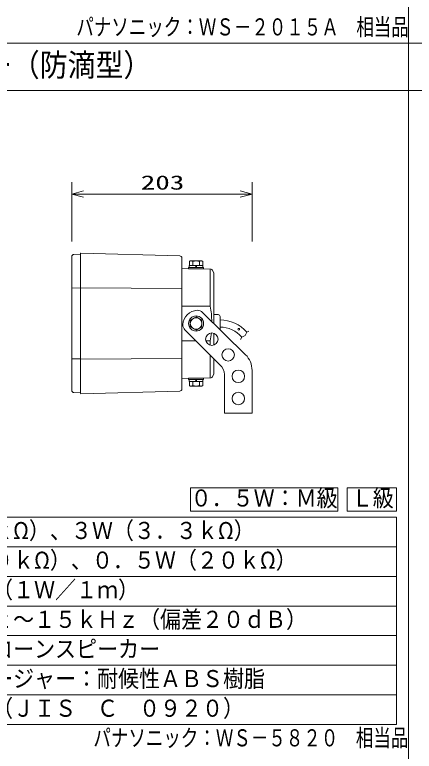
# Model space of a CAD drawing. Units: millimetres, scale not verified. Extents: x -811 to 811, y -280 to 280.
# Drawn here: x 86.1 to 153.6, y 2 to 126.3 of the extents above; entities that cross this region are included whole.
import ezdxf
from ezdxf.enums import TextEntityAlignment as Align

# ---------------------------------------------------------------- set-up
doc = ezdxf.new("R2010")
doc.units = ezdxf.units.MM
doc.header["$LTSCALE"] = 2
for name, color, linetype, lineweight in [('0-0_WAKU', 4, 'Continuous', 9), ('0-1_MOJI1', 7, 'Continuous', 9), ('0-5_WAKU-M', 7, 'Continuous', 9), ('0-7_0', 7, 'Continuous', 9), ('0-8_SUNPO', 7, 'Continuous', 9), ('0-9_GAIKEI', 4, 'Continuous', 9)]:
    doc.layers.add(name, color=color, linetype=linetype, lineweight=lineweight)
doc.layers.add('0-3_相当品', color=4, linetype='Continuous')
doc.styles.add('ＭＳ ゴシック', font='')
doc.styles.get('ＭＳ ゴシック').set_extended_font_data('MS Gothic')

# ---------------------------------------------------------------- blocks, each defined once
blk = doc.blocks.new('_OPEN30')
at = {"layer": '0-7_0'}
blk.add_line((0, 0), (-2, 0), dxfattribs=at)
blk.add_lwpolyline([(-2, 0.536), (0, 0), (-2, -0.536)], dxfattribs=at)

msp = doc.modelspace()

# ---------------------------------------------------------------- linework, layer by layer
at = {"layer": '0-0_WAKU', "color": 3}
for p, q in [((25.595, 41.536), (150.595, 41.536)), ((150.595, 41.536), (150.595, 6.536)), ((25.595, 6.536), (150.595, 6.536))]:
    msp.add_line(p, q, dxfattribs=at)
at = {"layer": '0-0_WAKU'}
for p, q in [((25.595, 36.536), (150.595, 36.536)), ((25.595, 31.536), (150.595, 31.536)), ((25.595, 26.536), (150.595, 26.536)), ((25.595, 21.536), (150.595, 21.536)), ((25.595, 16.536), (150.595, 16.536)), ((25.595, 11.536), (150.595, 11.536))]:
    msp.add_line(p, q, dxfattribs=at)
at = {"layer": '0-1_MOJI1'}
for points in [[(115.784, 46.503), (140.661, 46.503), (140.661, 42.536), (115.784, 42.536)], [(142.274, 46.503), (150.595, 46.503), (150.595, 42.536), (142.274, 42.536)]]:
    msp.add_lwpolyline(points, close=True, dxfattribs=at)
at = {"layer": '0-5_WAKU-M'}
for p, q in [((152.595, 241.536), (152.595, -238.464)), ((23.595, 121.536), (797.595, 121.536)), ((23.595, 113.536), (797.595, 113.536))]:
    msp.add_line(p, q, dxfattribs=at)
at = {"layer": '0-8_SUNPO'}
for p, q in [((95.742, 88.064), (95.742, 98.064)), ((126.192, 88.064), (126.192, 98.064)), ((97.742, 96.064), (124.192, 96.064))]:
    msp.add_line(p, q, dxfattribs=at)
at = {"layer": '0-9_GAIKEI', "color": 7}
for p, q in [((96.107, 85.893), (97.212, 85.922)), ((97.212, 74.23), (97.212, 86.003)), ((97.288, 86.078), (113.976, 85.641)), ((95.742, 74.23), (95.742, 85.518)), ((114.342, 83.512), (114.342, 85.266)), ((115.748, 84.789), (115.616, 84.72)), ((115.616, 83.994), (115.616, 84.72)), ((116.742, 84.789), (115.748, 84.789)), ((116.742, 84.789), (115.748, 84.789)), ((116.179, 83.994), (116.179, 84.72)), ((117.735, 84.789), (116.742, 84.789)), ((117.304, 83.994), (117.304, 84.72)), ((117.867, 84.72), (117.735, 84.789)), ((117.867, 84.72), (117.867, 83.994)), ((114.342, 83.512), (114.342, 64.947)), ((116.097, 83.466), (114.342, 83.512)), ((115.467, 83.694), (115.467, 83.454)), ((118.017, 83.694), (115.467, 83.694)), ((118.017, 83.694), (115.467, 83.694)), ((115.467, 83.454), (118.017, 83.454)), ((115.587, 83.694), (115.587, 83.994)), ((117.897, 83.994), (115.587, 83.994)), ((116.624, 83.694), (115.587, 83.694)), ((117.387, 83.432), (116.097, 83.466)), ((116.704, 83.994), (116.624, 83.694)), ((116.859, 83.994), (116.779, 83.694)), ((116.779, 83.694), (117.897, 83.694)), ((119.314, 83.382), (117.387, 83.432)), ((117.897, 83.694), (117.897, 83.994)), ((118.017, 83.454), (118.017, 83.694)), ((119.142, 83.386), (119.142, 77.137)), ((119.441, 83.306), (119.742, 82.78)), ((119.742, 82.78), (119.742, 75.49)), ((97.242, 80.222), (95.742, 80.209)), ((97.212, 80.276), (114.342, 80.12)), ((114.342, 77.155), (119.142, 77.137)), ((117.833, 76.108), (125.093, 68.964)), ((116.742, 75.355), (115.767, 74.792)), ((115.767, 74.792), (115.767, 73.667)), ((117.717, 74.792), (116.742, 75.355)), ((117.717, 73.667), (117.717, 74.792)), ((119.742, 75.73), (120.492, 75.73)), ((119.742, 75.49), (119.742, 74.23)), ((120.792, 75.43), (120.792, 73.149)), ((95.742, 62.941), (95.742, 74.23)), ((97.212, 74.23), (97.212, 62.457)), ((119.742, 74.23), (119.742, 74.199)), ((114.863, 73.138), (120.766, 67.235)), ((116.688, 71.313), (114.342, 71.304)), ((119.142, 68.86), (119.142, 65.073)), ((95.742, 68.25), (97.242, 68.237)), ((114.342, 68.339), (97.212, 68.183)), ((119.742, 68.26), (119.742, 65.68)), ((126.192, 59.08), (126.192, 66.312)), ((114.342, 64.947), (116.097, 64.993)), ((114.342, 63.193), (114.342, 64.947)), ((115.467, 65.005), (115.467, 64.765)), ((118.017, 65.005), (115.467, 65.005)), ((115.467, 64.765), (118.017, 64.765)), ((115.467, 64.765), (118.017, 64.765)), ((115.587, 64.765), (116.624, 64.765)), ((115.587, 64.465), (115.587, 64.765)), ((116.097, 64.993), (117.387, 65.027)), ((116.624, 64.465), (116.704, 64.765)), ((116.779, 64.465), (116.859, 64.765)), ((117.897, 64.765), (116.779, 64.765)), ((117.387, 65.027), (119.314, 65.077)), ((117.897, 64.465), (117.897, 64.765)), ((118.017, 64.765), (118.017, 65.005)), ((119.742, 65.68), (119.441, 65.153)), ((121.542, 65.644), (121.542, 59.08)), ((115.587, 64.465), (117.897, 64.465)), ((115.616, 63.74), (115.616, 64.465)), ((115.748, 63.67), (116.742, 63.67)), ((116.179, 63.74), (116.179, 64.465)), ((116.742, 63.67), (117.735, 63.67)), ((117.304, 63.74), (117.304, 64.465)), ((117.735, 63.67), (117.867, 63.74)), ((117.867, 64.465), (117.867, 63.74)), ((97.212, 62.537), (96.107, 62.566)), ((113.976, 62.819), (97.288, 62.382)), ((121.542, 59.08), (126.192, 59.08))]:
    msp.add_line(p, q, dxfattribs=at)
at = {"layer": '0-9_GAIKEI'}
for p, q in [((119.742, 72.568), (119.742, 70.587)), ((124.447, 71.908), (125.032, 72.193)), ((125.032, 72.193), (125.301, 72.761)), ((125.301, 72.761), (125.648, 72.917)), ((119.142, 71.322), (118.375, 71.32)), ((119.142, 71.322), (119.142, 70.558)), ((124.266, 71.536), (124.447, 71.908))]:
    msp.add_line(p, q, dxfattribs=at)
at = {"layer": '0-9_GAIKEI', "color": 7}
for points in [[(115.767, 73.667), (116.742, 73.104), (117.717, 73.667)], [(115.616, 63.74), (115.748, 63.67), (116.742, 63.67)]]:
    msp.add_lwpolyline(points, dxfattribs=at)
at = {"layer": '0-9_GAIKEI'}
for centre, radius in [((116.742, 74.23), 1.275), ((123.947, 73.262), 0.15), ((119.393, 71.578), 1.05), ((122.161, 68.926), 1.05), ((123.867, 65.316), 1.05), ((123.867, 61.566), 1.05)]:
    msp.add_circle(centre, radius, dxfattribs=at)
at = {"layer": '0-9_GAIKEI', "color": 7}
msp.add_circle((116.742, 74.23), 0.975, dxfattribs=at)
for centre, radius, start, end in [((96.117, 85.518), 0.375, 91.5, 180), ((97.287, 86.003), 0.075, 88.5, 180), ((113.967, 85.266), 0.375, 0, 88.5), ((115.897, 84.185), 0.604, 62.21033, 117.78967), ((116.742, 82.479), 2.31, 75.89783, 104.10217), ((117.586, 84.185), 0.604, 62.21033, 117.78967), ((119.31, 83.232), 0.15, 29.74488, 88.5), ((102.838, 74.23), 16.561, 1.09235, 10.10992), ((117.06, 73.911), 2.55, 93.18969, 135), ((116.985, 75.259), 1.2, 45, 93.18969), ((117.06, 73.911), 2.55, 135, 176.81031), ((120.492, 75.43), 0.3, 0, 90), ((120.797, 68.891), 5.938, 40.66575, 90.05272), ((115.712, 73.986), 1.2, 176.81031, 225), ((120.797, 68.899), 4.731, 39.50151, 90.06976), ((122.442, 66.312), 3.75, 0, 45), ((119.176, 65.476), 2.372, 4.0692, 47.88552), ((119.31, 65.227), 0.15, 271.5, 330.25512), ((115.897, 64.274), 0.604, 242.21033, 297.78967), ((116.742, 65.98), 2.31, 255.89783, 284.10217), ((117.586, 64.274), 0.604, 242.21033, 297.78967), ((96.117, 62.941), 0.375, 180, 268.5), ((97.287, 62.457), 0.075, 180, 271.5), ((113.967, 63.193), 0.375, 271.5, 0)]:
    msp.add_arc(centre, radius, start, end, dxfattribs=at)
at = {"layer": '0-9_GAIKEI'}
msp.add_arc((102.838, 74.23), 16.561, 349.89008, 354.44138, dxfattribs=at)

# ---------------------------------------------------------------- block references
at = {"layer": '0-8_SUNPO', "rotation": 180}
msp.add_blockref('_OPEN30', (95.742, 96.064), dxfattribs=at)
at = {"layer": '0-8_SUNPO'}
msp.add_blockref('_OPEN30', (126.192, 96.064), dxfattribs=at)

# ---------------------------------------------------------------- texts
at = {"layer": '0-1_MOJI1', "style": 'ＭＳ ゴシック', "width": 0.9}
for s, height, p in [('壁掛スピーカー（防滴型）', 3.842, (52.595, 114.796)), ('０．５Ｗ：Ｍ級', 2.889, (115.823, 42.465)), ('Ｌ級', 2.889, (143.035, 42.465)), ('５Ｗ（２ｋΩ）、３Ｗ（３．３ｋΩ）', 2.889, (68.095, 36.981)), ('１Ｗ（１０ｋΩ）、０．５Ｗ（２０ｋΩ）', 2.889, (68.095, 31.981)), ('９０ｄＢ（１Ｗ／１ｍ）', 2.889, (68.095, 26.981)), ('１３０Ｈｚ～１５ｋＨｚ（偏差２０ｄＢ）', 2.889, (68.095, 21.981)), ('１０ｃｍコーンスピーカー', 2.889, (68.095, 16.981)), ('エンクロージャー：耐候性ＡＢＳ樹脂', 2.889, (68.095, 11.981)), ('ＩＰＸ３（ＪＩＳ\u3000Ｃ\u3000０９２０）', 2.889, (68.095, 6.981))]:
    msp.add_text(s, height=height, dxfattribs=at).set_placement(p, align=Align.BOTTOM_LEFT)
at = {"layer": '0-3_相当品', "style": 'ＭＳ ゴシック', "width": 0.75}
for s, p in [('パナソニック：ＷＳ－２０１５Ａ\u3000相当品', (96.515, 121.981)), ('パナソニック：ＷＳ－５８２０\u3000相当品', (99.395, 1.981))]:
    msp.add_text(s, height=2.889, dxfattribs=at).set_placement(p, align=Align.BOTTOM_LEFT)
at = {"layer": '0-8_SUNPO', "style": 'ＭＳ ゴシック', "width": 1.5}
msp.add_text('203', height=2.405, dxfattribs=at).set_placement((107.395, 96.102), align=Align.BOTTOM_LEFT)

doc.saveas('drawing.dxf')
